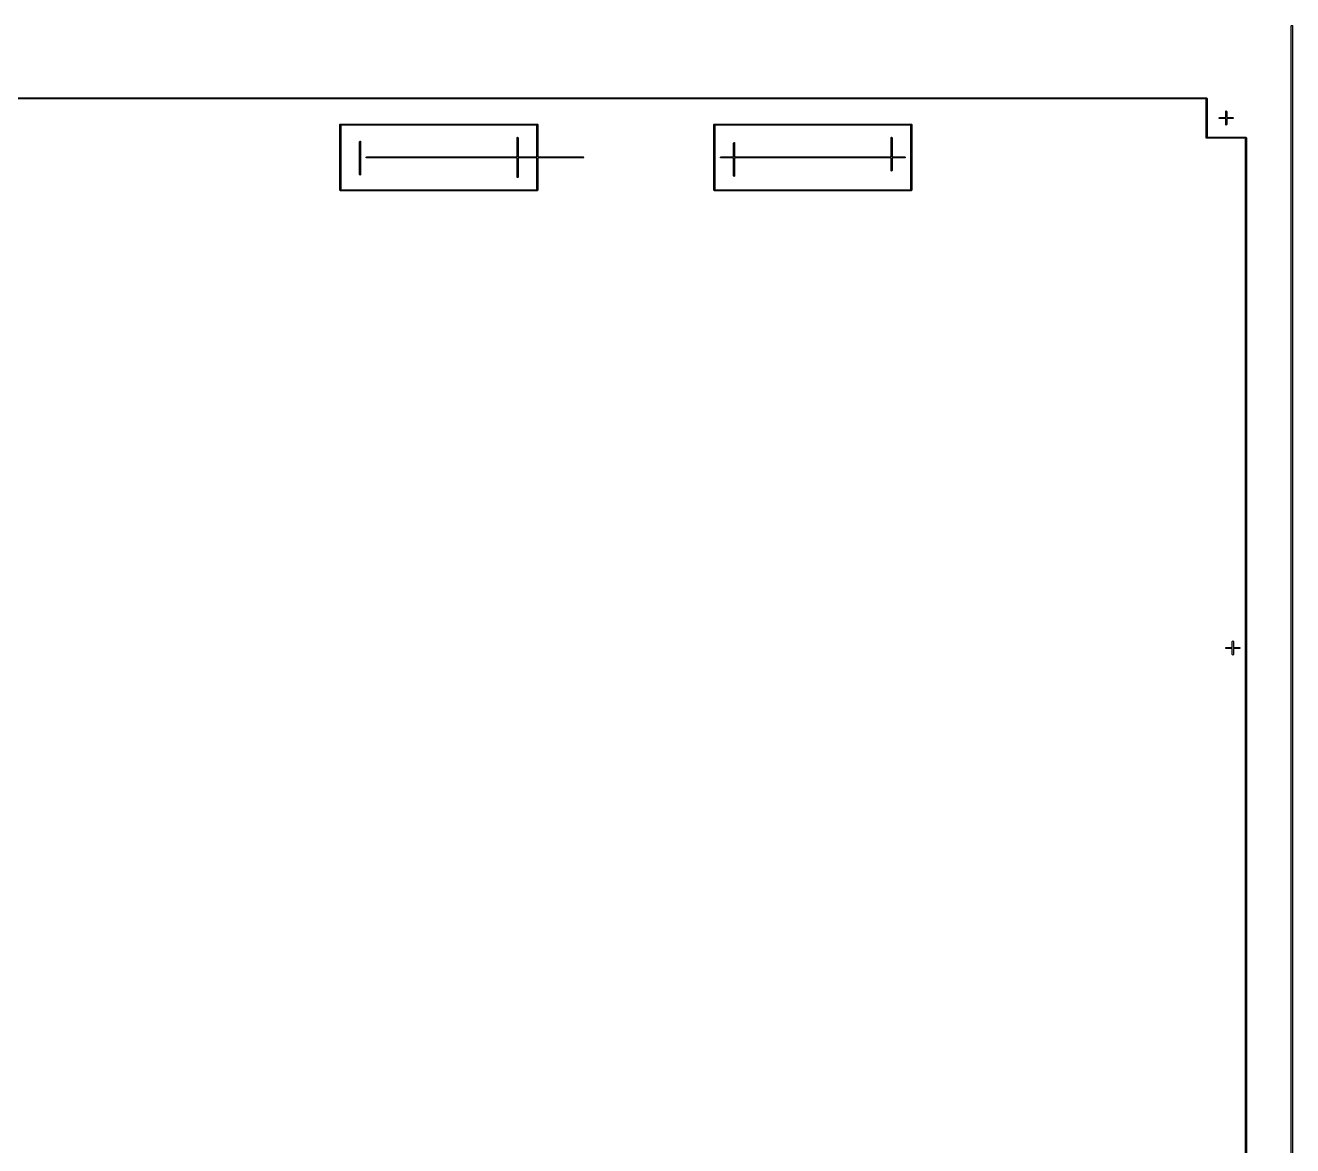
# Model space of a CAD drawing. Extents: x 0.85 to 10.6, y -9.13 to -0.6.
# Drawn here: x 5.775 to 10.603, y -4.863 to -0.597 of the extents above; entities that cross this region are included whole.
import ezdxf

# ---------------------------------------------------------------- set-up
doc = ezdxf.new("R2010")
doc.units = 0
doc.header["$MEASUREMENT"] = 0
doc.layers.add('BLACK', color=7, linetype='CONTINUOUS')

msp = doc.modelspace()

# ---------------------------------------------------------------- linework, layer by layer
at = {"layer": 'BLACK', "linetype": 'CONTINUOUS'}
for p, q in [((10.597, -0.6), (10.5972, -0.59899)), ((10.597, -9.125), (10.597, -0.6)), ((10.5972, -0.59899), (10.5985, -0.597443)), ((10.5985, -0.597443), (10.6005, -0.597092)), ((10.6005, -0.597092), (10.6023, -0.598102)), ((10.6023, -0.598102), (10.603, -0.6)), ((10.603, -0.6), (10.603, -9.125)), ((1, -0.873031), (10.275, -0.873031)), ((10.273, -0.876969), (1.00197, -0.876969)), ((10.273, -1.025), (10.273, -0.876969)), ((10.275, -0.873031), (10.2764, -0.873608)), ((10.2764, -0.873608), (10.277, -0.875)), ((10.277, -0.875), (10.277, -1.02303)), ((10.323, -0.95), (10.3236, -0.948608)), ((10.3236, -0.951392), (10.323, -0.95)), ((10.3236, -0.948608), (10.325, -0.948031)), ((10.325, -0.951969), (10.3236, -0.951392)), ((10.325, -0.948031), (10.348, -0.948031)), ((10.348, -0.951969), (10.325, -0.951969)), ((10.348, -0.925), (10.3486, -0.923608)), ((10.348, -0.948031), (10.348, -0.925)), ((10.348, -0.975), (10.348, -0.951969)), ((10.3486, -0.923608), (10.35, -0.923031)), ((10.35, -0.923031), (10.3514, -0.923608)), ((10.3514, -0.923608), (10.352, -0.925)), ((10.352, -0.925), (10.352, -0.948031)), ((10.352, -0.948031), (10.375, -0.948031)), ((10.375, -0.951969), (10.352, -0.951969)), ((10.352, -0.951969), (10.352, -0.975)), ((10.375, -0.948031), (10.3764, -0.948608)), ((10.3764, -0.951392), (10.375, -0.951969)), ((10.3764, -0.948608), (10.377, -0.95)), ((10.377, -0.95), (10.3764, -0.951392)), ((6.97303, -0.975), (6.97361, -0.973608)), ((6.97303, -1.225), (6.97303, -0.975)), ((6.97361, -0.973608), (6.975, -0.973031)), ((6.975, -0.973031), (7.725, -0.973031)), ((6.97697, -0.976969), (6.97697, -1.22303)), ((7.72303, -0.976969), (6.97697, -0.976969)), ((7.72303, -1.09803), (7.72303, -0.976969)), ((7.725, -0.973031), (7.72639, -0.973608)), ((7.72639, -0.973608), (7.72697, -0.975)), ((7.72697, -0.975), (7.72697, -1.09803)), ((8.39803, -0.975), (8.39861, -0.973608)), ((8.39803, -1.225), (8.39803, -0.975)), ((8.39861, -0.973608), (8.4, -0.973031)), ((8.4, -0.973031), (9.15, -0.973031)), ((8.40197, -0.976969), (8.40197, -1.22303)), ((9.14803, -0.976969), (8.40197, -0.976969)), ((9.14803, -1.22303), (9.14803, -0.976969)), ((9.15, -0.973031), (9.15139, -0.973608)), ((9.15139, -0.973608), (9.15197, -0.975)), ((9.15197, -0.975), (9.15197, -1.225)), ((10.3486, -0.976392), (10.348, -0.975)), ((10.35, -0.976969), (10.3486, -0.976392)), ((10.3514, -0.976392), (10.35, -0.976969)), ((10.352, -0.975), (10.3514, -0.976392)), ((7.04803, -1.04), (7.04861, -1.03861)), ((7.04803, -1.165), (7.04803, -1.04)), ((7.04861, -1.03861), (7.05, -1.03803)), ((7.05, -1.03803), (7.05139, -1.03861)), ((7.05139, -1.03861), (7.05197, -1.04)), ((7.05197, -1.04), (7.05197, -1.165)), ((7.64803, -1.025), (7.64861, -1.02361)), ((7.64803, -1.09803), (7.64803, -1.025)), ((7.64861, -1.02361), (7.65, -1.02303)), ((7.65, -1.02303), (7.65139, -1.02361)), ((7.65139, -1.02361), (7.65197, -1.025)), ((7.65197, -1.025), (7.65197, -1.09803)), ((8.47303, -1.045), (8.47361, -1.04361)), ((8.47303, -1.09803), (8.47303, -1.045)), ((8.47361, -1.04361), (8.475, -1.04303)), ((8.475, -1.04303), (8.47639, -1.04361)), ((8.47639, -1.04361), (8.47697, -1.045)), ((8.47697, -1.045), (8.47697, -1.09803)), ((9.07303, -1.025), (9.07361, -1.02361)), ((9.07303, -1.09803), (9.07303, -1.025)), ((9.07361, -1.02361), (9.075, -1.02303)), ((9.075, -1.02303), (9.07639, -1.02361)), ((9.07639, -1.02361), (9.07697, -1.025)), ((9.07697, -1.025), (9.07697, -1.09803)), ((10.2736, -1.02639), (10.273, -1.025)), ((10.275, -1.02697), (10.2736, -1.02639)), ((10.423, -1.02697), (10.275, -1.02697)), ((10.277, -1.02303), (10.425, -1.02303)), ((10.423, -8.44803), (10.423, -1.02697)), ((10.425, -1.02303), (10.4264, -1.02361)), ((10.4264, -1.02361), (10.427, -1.025)), ((10.427, -1.025), (10.427, -8.45)), ((7.07303, -1.1), (7.07361, -1.09861)), ((7.07361, -1.10139), (7.07303, -1.1)), ((7.07361, -1.09861), (7.075, -1.09803)), ((7.075, -1.10197), (7.07361, -1.10139)), ((7.075, -1.09803), (7.64803, -1.09803)), ((7.64803, -1.10197), (7.075, -1.10197)), ((7.64803, -1.175), (7.64803, -1.10197)), ((7.65197, -1.09803), (7.72303, -1.09803)), ((7.72303, -1.10197), (7.65197, -1.10197)), ((7.65197, -1.10197), (7.65197, -1.175)), ((7.72303, -1.22303), (7.72303, -1.10197)), ((7.72697, -1.09803), (7.9, -1.09803)), ((7.9, -1.10197), (7.72697, -1.10197)), ((7.72697, -1.10197), (7.72697, -1.225)), ((7.9, -1.09803), (7.90139, -1.09861)), ((7.90139, -1.10139), (7.9, -1.10197)), ((7.90139, -1.09861), (7.90197, -1.1)), ((7.90197, -1.1), (7.90139, -1.10139)), ((8.42303, -1.1), (8.42361, -1.09861)), ((8.42361, -1.10139), (8.42303, -1.1)), ((8.42361, -1.09861), (8.425, -1.09803)), ((8.425, -1.10197), (8.42361, -1.10139)), ((8.425, -1.09803), (8.47303, -1.09803)), ((8.47303, -1.10197), (8.425, -1.10197)), ((8.47303, -1.17), (8.47303, -1.10197)), ((8.47697, -1.09803), (9.07303, -1.09803)), ((9.07303, -1.10197), (8.47697, -1.10197)), ((8.47697, -1.10197), (8.47697, -1.17)), ((9.07303, -1.15), (9.07303, -1.10197)), ((9.07697, -1.09803), (9.125, -1.09803)), ((9.125, -1.10197), (9.07697, -1.10197)), ((9.07697, -1.10197), (9.07697, -1.15)), ((9.125, -1.09803), (9.12639, -1.09861)), ((9.12639, -1.10139), (9.125, -1.10197)), ((9.12639, -1.09861), (9.12697, -1.1)), ((9.12697, -1.1), (9.12639, -1.10139)), ((9.07361, -1.15139), (9.07303, -1.15)), ((9.075, -1.15197), (9.07361, -1.15139)), ((9.07639, -1.15139), (9.075, -1.15197)), ((9.07697, -1.15), (9.07639, -1.15139)), ((7.04861, -1.16639), (7.04803, -1.165)), ((7.05, -1.16697), (7.04861, -1.16639)), ((7.05139, -1.16639), (7.05, -1.16697)), ((7.05197, -1.165), (7.05139, -1.16639)), ((7.64861, -1.17639), (7.64803, -1.175)), ((7.65, -1.17697), (7.64861, -1.17639)), ((7.65139, -1.17639), (7.65, -1.17697)), ((7.65197, -1.175), (7.65139, -1.17639)), ((8.47361, -1.17139), (8.47303, -1.17)), ((8.475, -1.17197), (8.47361, -1.17139)), ((8.47639, -1.17139), (8.475, -1.17197)), ((8.47697, -1.17), (8.47639, -1.17139)), ((6.97361, -1.22639), (6.97303, -1.225)), ((6.975, -1.22697), (6.97361, -1.22639)), ((7.725, -1.22697), (6.975, -1.22697)), ((6.97697, -1.22303), (7.72303, -1.22303)), ((7.72639, -1.22639), (7.725, -1.22697)), ((7.72697, -1.225), (7.72639, -1.22639)), ((8.39861, -1.22639), (8.39803, -1.225)), ((8.4, -1.22697), (8.39861, -1.22639)), ((9.15, -1.22697), (8.4, -1.22697)), ((8.40197, -1.22303), (9.14803, -1.22303)), ((9.15139, -1.22639), (9.15, -1.22697)), ((9.15197, -1.225), (9.15139, -1.22639)), ((10.373, -2.94272), (10.3736, -2.94132)), ((10.373, -2.96575), (10.373, -2.94272)), ((10.3736, -2.94132), (10.375, -2.94075)), ((10.375, -2.94075), (10.3764, -2.94132)), ((10.3764, -2.94132), (10.377, -2.94272)), ((10.377, -2.94272), (10.377, -2.96575)), ((10.348, -2.96772), (10.3486, -2.96632)), ((10.3486, -2.96911), (10.348, -2.96772)), ((10.3486, -2.96632), (10.35, -2.96575)), ((10.35, -2.96969), (10.3486, -2.96911)), ((10.35, -2.96575), (10.373, -2.96575)), ((10.373, -2.96969), (10.35, -2.96969)), ((10.373, -2.99272), (10.373, -2.96969)), ((10.3736, -2.99411), (10.373, -2.99272)), ((10.377, -2.99272), (10.3764, -2.99411)), ((10.377, -2.96575), (10.4, -2.96575)), ((10.4, -2.96969), (10.377, -2.96969)), ((10.377, -2.96969), (10.377, -2.99272)), ((10.4, -2.96575), (10.4014, -2.96632)), ((10.4014, -2.96911), (10.4, -2.96969)), ((10.4014, -2.96632), (10.402, -2.96772)), ((10.402, -2.96772), (10.4014, -2.96911)), ((10.375, -2.99469), (10.3736, -2.99411)), ((10.3764, -2.99411), (10.375, -2.99469))]:
    msp.add_line(p, q, dxfattribs=at)

doc.saveas('drawing.dxf')
